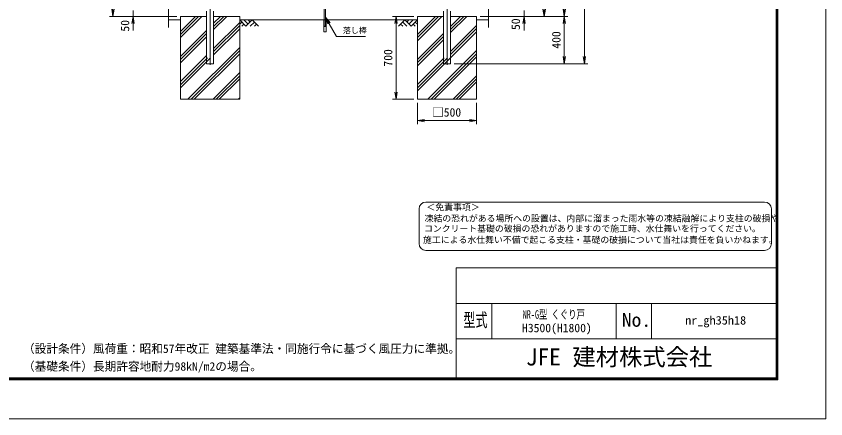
# Model space of a CAD drawing. Units: millimetres, scale not verified. Extents: x -6300 to 6300, y -4455 to 4455.
# Drawn here: x -533 to 6300, y -4455 to -1054 of the extents above; entities that cross this region are included whole.
import ezdxf
from ezdxf.enums import TextEntityAlignment as Align

# ---------------------------------------------------------------- set-up
doc = ezdxf.new("R2010")
doc.units = ezdxf.units.MM
doc.header["$LTSCALE"] = 30
doc.linetypes.add('USER1', pattern=[50.8, 31.75, -6.35, 6.35, -6.35])
for name, color, linetype, lineweight in [('0-0_D-STR-TXT', 7, 'Continuous', 9), ('0-1_D-TTL', 7, 'Continuous', 9), ('0-2_D-TTL-TXT', 7, 'Continuous', 13), ('0-3_D-BMK', 2, 'USER1', 13), ('0-4_D-STR1', 1, 'Continuous', 18), ('0-5_D-STR3', 3, 'Continuous', 13), ('0-6_D-STR-DIM', 7, 'Continuous', 9), ('0-7_0', 7, 'Continuous', 9), ('0-8_D-DCR-HCH', 7, 'Continuous', 9), ('0-9_D-BGD', 7, 'Continuous', 9), ('0-A_D-STR4', 7, 'Continuous', 9)]:
    doc.layers.add(name, color=color, linetype=linetype, lineweight=lineweight)
doc.styles.add('ＭＳ ゴシック', font='')
doc.styles.get('ＭＳ ゴシック').set_extended_font_data('MS Gothic')

# ---------------------------------------------------------------- blocks, each defined once
blk = doc.blocks.new('_Open')
at = {"layer": '0-7_0'}
blk.add_line((-30, 5), (0, 0), dxfattribs=at)
blk.add_lwpolyline([(-30, -5), (0, 0), (-30, 0)], dxfattribs=at)

msp = doc.modelspace()

# ---------------------------------------------------------------- linework, layer by layer
at = {"layer": '0-0_D-STR-TXT'}
msp.add_lwpolyline([(2415.82, -1227.15), (2171.49, -1227.15), (2077.83, -1064.91)], dxfattribs=at)
at = {"layer": '0-1_D-TTL'}
for p, q in [((3180.38, -3180), (3180.38, -4110)), ((3180.38, -3180), (5880.38, -3180)), ((3180.38, -3480), (5880.38, -3480)), ((3480.38, -3480), (3480.38, -3780)), ((4530.38, -3480), (4530.38, -3780)), ((4830.38, -3480), (4830.38, -3780)), ((3180.38, -3780), (5880.38, -3780))]:
    msp.add_line(p, q, dxfattribs=at)
at = {"layer": '0-1_D-TTL', "color": 2, "lineweight": 18}
msp.add_lwpolyline([(-6299.62, 4455), (6300.38, 4455), (6300.38, -4455), (-6299.62, -4455)], close=True, dxfattribs=at)
at = {"layer": '0-1_D-TTL'}
for points in [[(-5894.62, 4125), (5895.38, 4125), (5895.38, -4125), (-5894.62, -4125)], [(-5890.87, 4121.25), (5891.63, 4121.25), (5891.63, -4121.25), (-5890.87, -4121.25)], [(-5887.12, 4117.5), (5887.88, 4117.5), (5887.88, -4117.5), (-5887.12, -4117.5)], [(-5883.37, 4113.75), (5884.13, 4113.75), (5884.13, -4113.75), (-5883.37, -4113.75)], [(-5879.62, 4110), (5880.38, 4110), (5880.38, -4110), (-5879.62, -4110)]]:
    msp.add_lwpolyline(points, close=True, dxfattribs=at)
at = {"layer": '0-2_D-TTL-TXT', "color": 2}
for p, q in [((5783.9, -2624.43), (2925.18, -2624.43)), ((2866.73, -2682.87), (2866.73, -2975.11)), ((5842.35, -2975.11), (5842.35, -2682.87)), ((2925.18, -3033.56), (5783.9, -3033.56))]:
    msp.add_line(p, q, dxfattribs=at)
for centre, start, end in [((2925.18, -2682.87), 90, 180), ((5783.9, -2682.87), 0, 90), ((2925.18, -2975.11), 180, 270), ((5783.9, -2975.11), 270, 0)]:
    msp.add_arc(centre, 58.45, start, end, dxfattribs=at)
at = {"layer": '0-3_D-BMK'}
for p, q in [((1103.04, 2479.08), (1103.04, -1466.74)), ((3103.04, 2479.08), (3103.04, -1466.74))]:
    msp.add_line(p, q, dxfattribs=at)
at = {"layer": '0-4_D-STR1'}
for p, q in [((1072.79, -1012.06), (1072.79, -1456.16)), ((1133.29, -1012.06), (1133.29, -1456.16)), ((3072.79, -1012.06), (3072.79, -1456.16)), ((3133.29, -1012.06), (3133.29, -1456.16)), ((1072.79, -1456.16), (1133.29, -1456.16)), ((3072.79, -1456.16), (3133.29, -1456.16))]:
    msp.add_line(p, q, dxfattribs=at)
at = {"layer": '0-5_D-STR3'}
for p, q in [((2066.64, -890.16), (2066.64, -1139.16)), ((2078.64, -890.16), (2078.64, -1139.16)), ((2063.09, -1086.16), (2063.09, -1186.16)), ((2068.64, -1141.16), (2066.64, -1139.16)), ((2068.64, -1141.16), (2076.64, -1141.16))]:
    msp.add_line(p, q, dxfattribs=at)
for points in [[(2082.19, -1086.16), (2082.19, -1186.16), (2063.09, -1186.16)], [(2066.64, -1139.16), (2078.64, -1139.16), (2076.64, -1141.16)]]:
    msp.add_lwpolyline(points, dxfattribs=at)
at = {"layer": '0-6_D-STR-DIM'}
for p, q in [((4263.04, -1396.16), (4263.04, 2383.84)), ((753.04, -1149.16), (753.04, 693.19)), ((3453.04, -1149.16), (3453.04, 693.19)), ((453.04, -1056.16), (453.04, -1006.16)), ((3753.04, -1056.16), (3753.04, -1006.16)), ((823.04, -1056.16), (253.04, -1056.16)), ((823.04, -1056.16), (423.04, -1056.16)), ((2823.04, -1056.16), (2643.04, -1056.16)), ((3383.04, -1056.16), (3783.04, -1056.16)), ((3383.04, -1056.16), (4123.04, -1056.16)), ((3383.04, -1056.16), (4123.04, -1056.16)), ((3383.04, -1056.16), (3953.04, -1056.16)), ((453.04, -1116.16), (453.04, -1176.16)), ((2673.04, -1116.16), (2673.04, -1696.16)), ((3753.04, -1116.16), (3753.04, -1176.16)), ((4093.04, -1116.16), (4093.04, -1396.16)), ((3163.29, -1456.16), (4293.04, -1456.16)), ((3163.29, -1456.16), (4123.04, -1456.16)), ((2823.04, -1756.16), (2643.04, -1756.16)), ((2853.04, -1786.16), (2853.04, -1966.16)), ((3353.04, -1786.16), (3353.04, -1966.16)), ((2913.04, -1936.16), (3293.04, -1936.16))]:
    msp.add_line(p, q, dxfattribs=at)
at = {"layer": '0-8_D-DCR-HCH'}
for p, q in [((853.04, -1235.76), (1032.64, -1056.16)), ((853.04, -1209.24), (1006.12, -1056.16)), ((853.04, -1182.72), (979.6, -1056.16)), ((1133.29, -1167.64), (1244.77, -1056.16)), ((1133.29, -1141.12), (1218.25, -1056.16)), ((1133.29, -1114.61), (1191.74, -1056.16)), ((1406.25, -1139.37), (1353.04, -1086.16)), ((1423.99, -1121.64), (1388.52, -1086.16)), ((1459.46, -1086.16), (1406.25, -1139.37)), ((1441.82, -1103.99), (1423.99, -1086.16)), ((1459.46, -1086.16), (1512.68, -1139.37)), ((2746.62, -1086.16), (2693.4, -1139.37)), ((2746.62, -1086.16), (2799.83, -1139.37)), ((2764.35, -1103.9), (2782.09, -1086.16)), ((2782.09, -1121.64), (2817.57, -1086.16)), ((2799.83, -1139.37), (2853.04, -1086.16)), ((2853.04, -1261.42), (3058.3, -1056.16)), ((2853.04, -1234.9), (3031.78, -1056.16)), ((2853.04, -1208.38), (3005.26, -1056.16)), ((3133.29, -1193.3), (3270.43, -1056.16)), ((3133.29, -1166.78), (3243.91, -1056.16)), ((3133.29, -1140.27), (3217.4, -1056.16)), ((1133.29, -1326.74), (1353.04, -1106.99)), ((1133.29, -1353.25), (1353.04, -1133.5)), ((1133.29, -1379.77), (1353.04, -1160.02)), ((1370.78, -1103.9), (1353.04, -1121.55)), ((1388.52, -1121.64), (1370.7, -1139.37)), ((1477.2, -1103.9), (1441.56, -1139.37)), ((1494.94, -1121.64), (1477.12, -1139.37)), ((2711.14, -1121.64), (2728.96, -1139.37)), ((2728.88, -1103.9), (2764.52, -1139.37)), ((2817.57, -1121.64), (2835.38, -1139.37)), ((2835.3, -1103.9), (2853.04, -1121.55)), ((3133.29, -1352.4), (3353.04, -1132.65)), ((3133.29, -1378.91), (3353.04, -1159.16)), ((853.04, -1394.86), (1072.79, -1175.11)), ((853.04, -1421.37), (1072.79, -1201.62)), ((853.04, -1447.89), (1072.79, -1228.14)), ((2853.04, -1420.52), (3072.79, -1200.77)), ((2853.04, -1447.03), (3072.79, -1227.28)), ((3133.29, -1405.43), (3353.04, -1185.68)), ((2853.04, -1473.55), (3072.79, -1253.8)), ((916, -1756.16), (1353.04, -1319.12)), ((942.52, -1756.16), (1353.04, -1345.64)), ((2941.66, -1756.16), (3353.04, -1344.78)), ((853.04, -1606.99), (1072.79, -1387.24)), ((853.04, -1660.02), (1106.9, -1406.16)), ((853.04, -1633.5), (1080.38, -1406.16)), ((969.03, -1756.16), (1353.04, -1372.15)), ((2853.04, -1685.68), (3132.56, -1406.16)), ((2853.04, -1659.16), (3106.04, -1406.16)), ((2853.04, -1632.65), (3079.53, -1406.16)), ((2968.18, -1756.16), (3353.04, -1371.3)), ((2994.69, -1756.16), (3353.04, -1397.81)), ((1128.13, -1756.16), (1353.04, -1531.25)), ((1154.65, -1756.16), (1353.04, -1557.77)), ((3153.79, -1756.16), (3353.04, -1556.91)), ((1181.16, -1756.16), (1353.04, -1584.28)), ((3180.31, -1756.16), (3353.04, -1583.43)), ((3206.82, -1756.16), (3353.04, -1609.95)), ((1340.26, -1756.16), (1353.04, -1743.38))]:
    msp.add_line(p, q, dxfattribs=at)
at = {"layer": '0-9_D-BGD'}
for p, q in [((753.04, -1086.16), (853.04, -1086.16)), ((1353.04, -1086.16), (2853.04, -1086.16)), ((3353.04, -1086.16), (3453.04, -1086.16))]:
    msp.add_line(p, q, dxfattribs=at)
at = {"layer": '0-A_D-STR4'}
for p, q in [((853.04, -1056.16), (853.04, -1756.16)), ((853.04, -1056.16), (1072.79, -1056.16)), ((1133.29, -1056.16), (1353.04, -1056.16)), ((1353.04, -1056.16), (1353.04, -1756.16)), ((2853.04, -1056.16), (2853.04, -1756.16)), ((3072.79, -1056.16), (2853.04, -1056.16)), ((3353.04, -1056.16), (3133.29, -1056.16)), ((3353.04, -1056.16), (3353.04, -1756.16)), ((853.04, -1756.16), (1353.04, -1756.16)), ((2853.04, -1756.16), (3353.04, -1756.16))]:
    msp.add_line(p, q, dxfattribs=at)

# ---------------------------------------------------------------- block references
at = {"layer": '0-0_D-STR-TXT', "xscale": 2, "yscale": 2, "rotation": 120}
msp.add_blockref('_Open', (2076.83, -1063.18), dxfattribs=at)
at = {"layer": '0-6_D-STR-DIM', "xscale": 2, "yscale": 2}
for p, rotation in [((283.04, -1056.16), 270), ((3923.04, -1056.16), 270), ((4093.04, -1056.16), 270), ((453.04, -1056.16), 90), ((2673.04, -1056.16), 90), ((3753.04, -1056.16), 90), ((4093.04, -1056.16), 90), ((4093.04, -1456.16), 270), ((4263.04, -1456.16), 270), ((2673.04, -1756.16), 270), ((2853.04, -1936.16), 180)]:
    msp.add_blockref('_Open', p, dxfattribs=dict(at, rotation=rotation))
msp.add_blockref('_Open', (3353.04, -1936.16), dxfattribs=at)

# ---------------------------------------------------------------- texts
at = {"layer": '0-0_D-STR-TXT', "style": 'ＭＳ ゴシック'}
for s, height, p in [('落し棒', 48.17, (2223.94, -1213.42)), ('（設計条件）風荷重：昭和57年改正 建築基準法・同施行令に基づく風圧力に準拠。', 72.14, (-475.79, -3920.4)), ('（基礎条件）長期許容地耐力98kN/m2の場合。', 72.14, (-475.79, -4070.4))]:
    msp.add_text(s, height=height, dxfattribs=at).set_placement(p, align=Align.BOTTOM_LEFT)
at = {"layer": '0-2_D-TTL-TXT', "style": 'ＭＳ ゴシック'}
for s, height, p in [('＜免責事項＞ \u3000\u3000', 53.45, (2929.51, -2711.14)), ('凍結の恐れがある場所への設置は、内部に溜まった雨水等の凍結融解により支柱の破損や', 53.45, (2913.7, -2805.23)), ('コンクリート基礎の破損の恐れがありますので施工時、水仕舞いを行ってください。', 53.45, (2908.9, -2891.06)), ('施工による水仕舞い不備で起こる支柱・基礎の破損について当社は責任を負いかねます。 ', 53.45, (2900.72, -2986.32)), ('H3500(H1800)', 72.14, (3736.1, -3745.31)), ('JFE 建材株式会社', 144.3, (3768.96, -4047.76))]:
    msp.add_text(s, height=height, dxfattribs=at).set_placement(p, align=Align.BOTTOM_LEFT)
for s, height, width, p in [('型式', 115.5, 0.65, (3240.78, -3712.2)), ('NR-G型 くぐり戸', 72.14, 0.7, (3741.9, -3631.53)), ('No.', 115.5, 1.05, (4578.38, -3712.2)), ('nr_gh35h18', 72.14, 1.05, (5112.88, -3680.54))]:
    msp.add_text(s, height=height, dxfattribs=dict(at, width=width)).set_placement(p, align=Align.BOTTOM_LEFT)
at = {"layer": '0-6_D-STR-DIM', "style": 'ＭＳ ゴシック'}
for s, p in [('50', (442.43, -1184.8)), ('50', (3740.48, -1171.42)), ('400', (4082.92, -1328.91)), ('700', (2662.92, -1480.41))]:
    msp.add_text(s, height=72.14, rotation=90, dxfattribs=at).set_placement(p, align=Align.BOTTOM_LEFT)
msp.add_text('□500', height=72.14, dxfattribs=at).set_placement((2976.82, -1924.53), align=Align.BOTTOM_LEFT)

doc.saveas('drawing.dxf')
